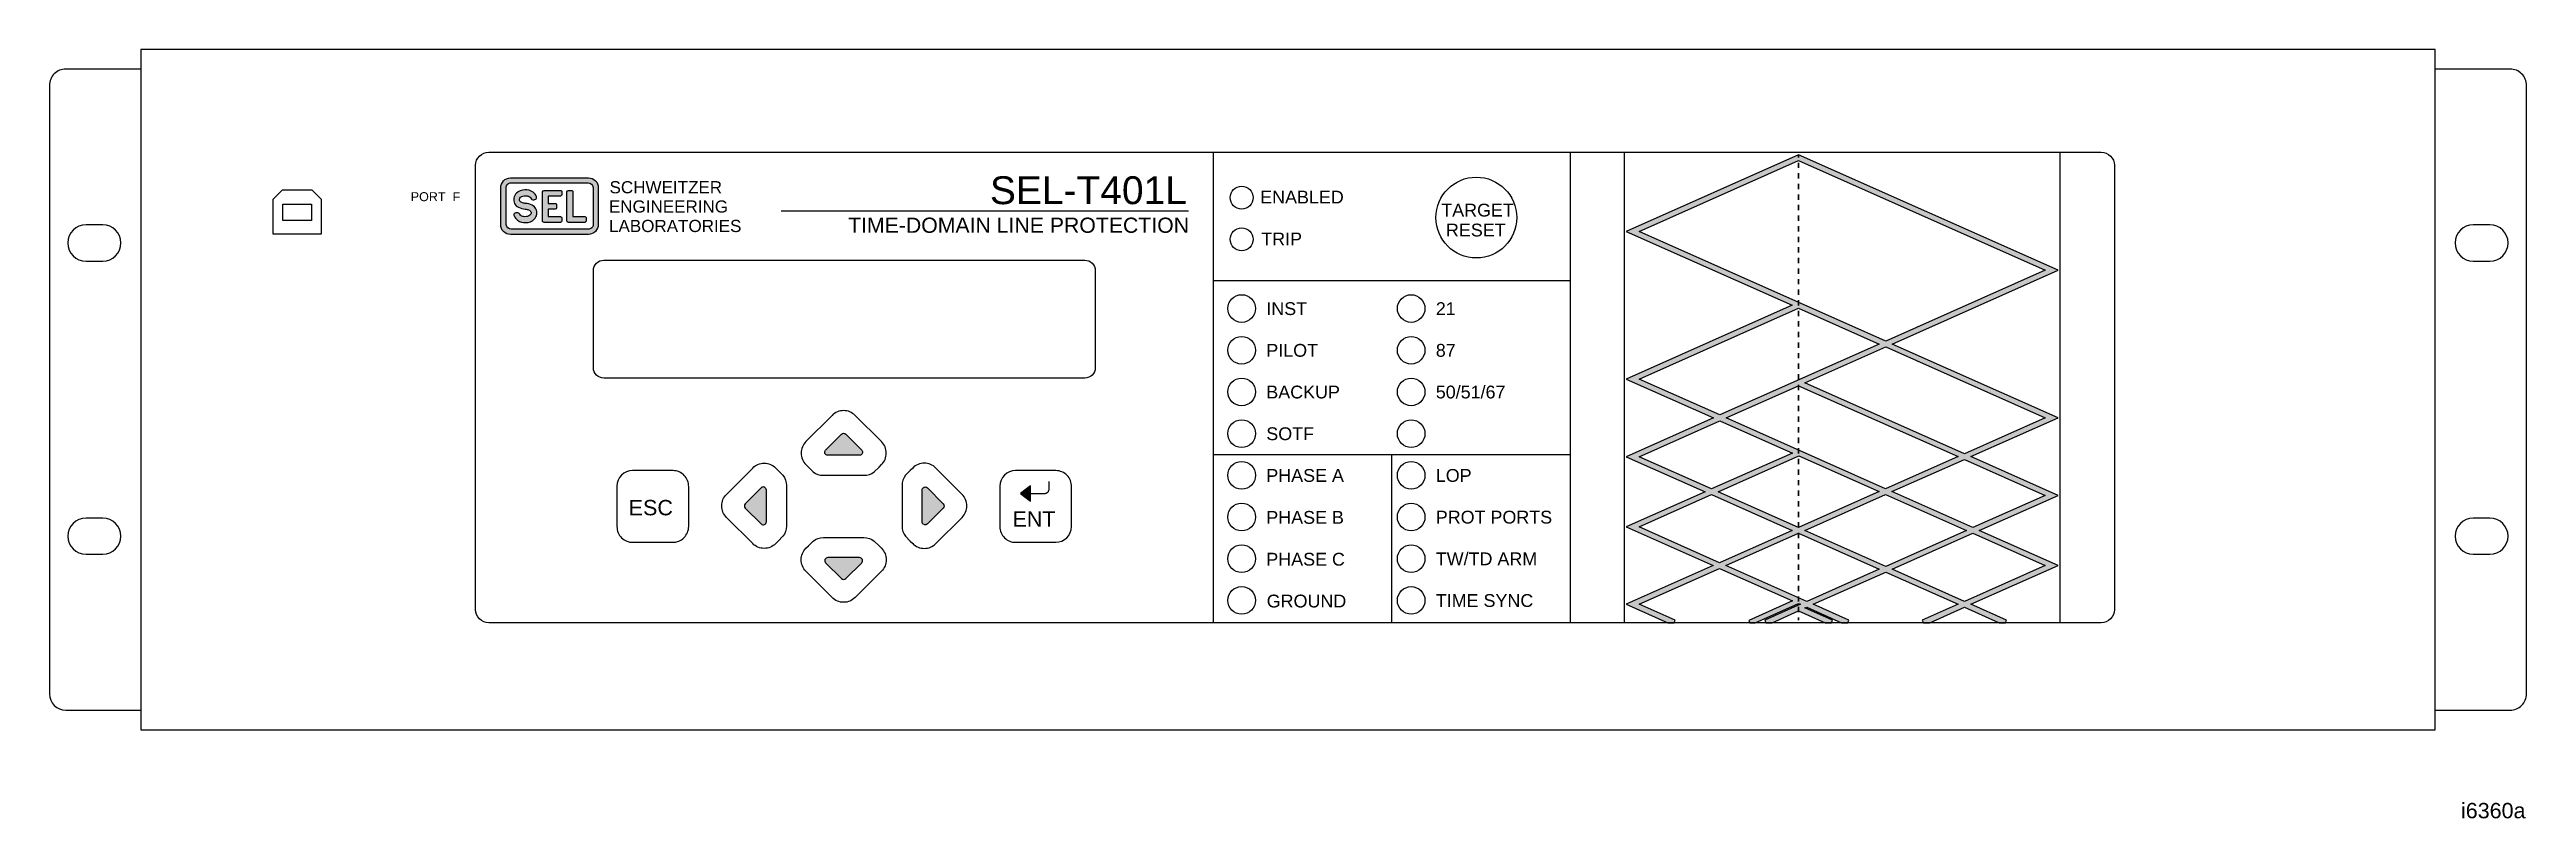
# Model space of a CAD drawing. Extents: x 2.5 to 21.5, y 5.7 to 11.6.
import ezdxf

# ---------------------------------------------------------------- set-up
doc = ezdxf.new("R2010")
doc.units = 0
doc.header["$MEASUREMENT"] = 0
doc.layers.get('0').update_dxf_attribs({"linetype": 'CONTINUOUS'})
doc.layers.add('DWG', color=7, linetype='CONTINUOUS')
doc.styles.add('ARIAL', font='arial.ttf')

msp = doc.modelspace()

# ---------------------------------------------------------------- hatches: boundary and pattern name
h = msp.add_hatch(color=7)
h.dxf.hatch_style = 1
h.paths.add_polyline_path([(17.909, 9.886), (15.919, 10.772), (14.597, 10.183), (15.87, 9.617), (14.597, 9.05), (15.266, 8.753), (14.597, 8.455), (15.203, 8.186), (14.597, 7.916), (15.264, 7.62), (14.597, 7.323), (14.915, 7.181), (14.964, 7.181), (14.972, 7.2), (14.696, 7.323), (15.313, 7.598), (15.872, 7.348), (15.537, 7.199), (15.545, 7.181), (15.586, 7.181), (15.917, 7.329), (15.933, 7.322), (15.659, 7.2), (15.667, 7.181), (15.716, 7.181), (15.919, 7.272), (16.122, 7.181), (16.171, 7.181), (16.179, 7.2), (15.968, 7.294), (15.982, 7.3), (16.247, 7.181), (16.297, 7.181), (16.305, 7.2), (16.031, 7.322), (16.587, 7.569), (17.143, 7.322), (16.868, 7.2), (16.876, 7.181), (16.926, 7.181), (17.192, 7.3), (17.458, 7.181), (17.507, 7.181), (17.515, 7.2), (17.241, 7.322), (17.909, 7.619), (17.305, 7.889), (17.909, 8.158), (17.24, 8.456), (17.909, 8.753), (16.637, 9.319)])
h.paths.add_polyline_path([(16.588, 9.341), (14.696, 10.183), (15.919, 10.728), (17.811, 9.886)], flags=16)
h.paths.add_polyline_path([(17.81, 8.753), (17.191, 8.478), (15.968, 9.022), (16.588, 9.298)], flags=16)
h.paths.add_polyline_path([(16.538, 9.319), (15.315, 8.775), (14.696, 9.05), (15.919, 9.595)], flags=16)
h.paths.add_polyline_path([(17.142, 8.456), (16.586, 8.208), (15.364, 8.753), (15.919, 9)], flags=16)
h.paths.add_polyline_path([(17.191, 8.434), (17.811, 8.158), (17.255, 7.911), (16.635, 8.187)], flags=16)
h.paths.add_polyline_path([(16.537, 8.187), (15.918, 7.911), (15.301, 8.186), (15.92, 8.461)], flags=16)
h.paths.add_polyline_path([(16.586, 8.165), (17.206, 7.889), (16.587, 7.613), (15.967, 7.889)], flags=16)
h.paths.add_polyline_path([(15.871, 8.483), (15.252, 8.208), (14.696, 8.455), (15.315, 8.731)], flags=16)
h.paths.add_polyline_path([(17.255, 7.867), (17.811, 7.619), (17.192, 7.344), (16.636, 7.591)], flags=16)
h.paths.add_polyline_path([(16.538, 7.591), (15.982, 7.343), (15.362, 7.62), (15.918, 7.867)], flags=16)
h.paths.add_polyline_path([(15.869, 7.889), (15.313, 7.641), (14.696, 7.916), (15.252, 8.164)], flags=16)
h = msp.add_hatch(color=256)
h.dxf.hatch_style = 1
h.paths.add_polyline_path([(6.712, 10.519, 0.41811), (6.636, 10.595), (6.038, 10.595, 0.404471), (5.963, 10.518), (5.963, 10.236, 0.41811), (6.038, 10.16), (6.636, 10.16, 0.404471), (6.712, 10.238)])
h.paths.add_polyline_path([(6.673, 10.237, -0.441125), (6.633, 10.201), (6.044, 10.201, -0.378768), (6.005, 10.236), (6.005, 10.519, -0.441125), (6.044, 10.556), (6.633, 10.556, -0.378768), (6.673, 10.521)], flags=16)
h.paths.add_polyline_path([(6.619, 10.285), (6.619, 10.265, -0.404134), (6.608, 10.253), (6.483, 10.253, -0.432614), (6.471, 10.266), (6.471, 10.487, -0.396049), (6.483, 10.499), (6.505, 10.499, -0.432614), (6.516, 10.487), (6.516, 10.297), (6.608, 10.297, -0.424366)], flags=0)
h.paths.add_polyline_path([(6.432, 10.285), (6.432, 10.265, -0.404134), (6.421, 10.253), (6.296, 10.253, -0.432614), (6.284, 10.266), (6.284, 10.487, -0.396049), (6.296, 10.499), (6.421, 10.499, -0.424366), (6.432, 10.487), (6.432, 10.467, -0.404134), (6.421, 10.455), (6.327, 10.455), (6.327, 10.398), (6.382, 10.398, -0.477137), (6.39, 10.388), (6.39, 10.365, -0.353971), (6.382, 10.354), (6.327, 10.354), (6.327, 10.297), (6.421, 10.297, -0.424366)], flags=0)
h.paths.add_polyline_path([(6.24, 10.315, -0.12608), (6.22, 10.277, -0.192116), (6.156, 10.251, -0.186266), (6.092, 10.27, -0.153081), (6.066, 10.303, -0.118457), (6.065, 10.315, -0.170757), (6.071, 10.323, -0.231613), (6.101, 10.325, -0.085557), (6.103, 10.323, -0.006668), (6.116, 10.308, 0.13415), (6.138, 10.297, 0.058363), (6.16, 10.297, 0.221111), (6.194, 10.316, 0.182747), (6.196, 10.331, 0.23043), (6.177, 10.349, 0.039737), (6.166, 10.353, 0.022201), (6.151, 10.355, -0.087668), (6.099, 10.369, -0.336344), (6.064, 10.439, -0.12608), (6.084, 10.477, -0.192116), (6.147, 10.503, -0.186266), (6.211, 10.484, -0.153081), (6.237, 10.451, -0.118457), (6.238, 10.439, -0.170757), (6.233, 10.431, -0.231613), (6.202, 10.429, -0.085557), (6.2, 10.431, -0.006668), (6.188, 10.446, 0.13415), (6.165, 10.457, 0.058363), (6.144, 10.457, 0.221111), (6.109, 10.438, 0.182747), (6.108, 10.423, 0.23043), (6.126, 10.405, 0.039737), (6.137, 10.401, 0.022201), (6.152, 10.399, -0.087668), (6.204, 10.385, -0.336344)], flags=0)
h = msp.add_hatch(color=256)
h.dxf.hatch_style = 1
h.paths.add_polyline_path([(6.204, 10.385, 0.087668), (6.152, 10.399, -0.022201), (6.137, 10.401, -0.039737), (6.126, 10.405, -0.23043), (6.108, 10.423, -0.182747), (6.109, 10.438, -0.221111), (6.144, 10.457, -0.058363), (6.165, 10.457, -0.13415), (6.188, 10.446, 0.006762), (6.2, 10.431, 0.078297), (6.202, 10.429, 0.231613), (6.233, 10.431, 0.170757), (6.238, 10.439, 0.118457), (6.237, 10.451, 0.153081), (6.211, 10.484, 0.186266), (6.147, 10.503, 0.192116), (6.084, 10.477, 0.12608), (6.064, 10.439, 0.336344), (6.099, 10.369, 0.087668), (6.151, 10.355, -0.022201), (6.166, 10.353, -0.039737), (6.177, 10.349, -0.23043), (6.196, 10.331, -0.182747), (6.194, 10.316, -0.221111), (6.16, 10.297, -0.058363), (6.138, 10.297, -0.13415), (6.116, 10.308, 0.006762), (6.103, 10.323, 0.078297), (6.101, 10.325, 0.231613), (6.071, 10.323, 0.170757), (6.065, 10.315, 0.118457), (6.066, 10.303, 0.153081), (6.092, 10.27, 0.186266), (6.156, 10.251, 0.192116), (6.22, 10.277, 0.12608), (6.24, 10.315, 0.336344)])
h = msp.add_hatch(color=256)
h.dxf.hatch_style = 1
h.paths.add_polyline_path([(6.39, 10.388, 0.477137), (6.382, 10.398), (6.327, 10.398), (6.327, 10.455), (6.421, 10.455, 0.404134), (6.432, 10.467), (6.432, 10.487, 0.424366), (6.421, 10.499), (6.296, 10.499, 0.396049), (6.284, 10.487), (6.284, 10.266, 0.432614), (6.296, 10.253), (6.421, 10.253, 0.404134), (6.432, 10.265), (6.432, 10.285, 0.424366), (6.421, 10.297), (6.327, 10.297), (6.327, 10.354), (6.382, 10.354, 0.353971), (6.39, 10.365)])
h = msp.add_hatch(color=256)
h.dxf.hatch_style = 1
h.paths.add_polyline_path([(6.516, 10.487, 0.432614), (6.505, 10.499), (6.483, 10.499, 0.396049), (6.471, 10.487), (6.471, 10.266, 0.432614), (6.483, 10.253), (6.608, 10.253, 0.404134), (6.619, 10.265), (6.619, 10.285, 0.424366), (6.608, 10.297), (6.516, 10.297)])
h = msp.add_hatch(color=256)
h.dxf.hatch_style = 1
h.paths.add_polyline_path([(8.61, 8.628, 0.414214), (8.576, 8.627), (8.455, 8.506, 0.668182), (8.473, 8.466), (8.715, 8.466, 0.668176), (8.732, 8.506)])
h = msp.add_hatch(color=256)
h.dxf.hatch_style = 1
h.paths.add_polyline_path([(8.001, 8.199, 0.668176), (7.961, 8.216), (7.839, 8.094, 0.414214), (7.84, 8.06), (7.961, 7.939, 0.668182), (8.001, 7.957)])
h = msp.add_hatch(color=256)
h.dxf.hatch_style = 1
h.paths.add_polyline_path([(9.357, 8.095), (9.236, 8.216, 0.668182), (9.196, 8.199), (9.196, 7.956, 0.668176), (9.236, 7.94), (9.358, 8.061, 0.414214)])
h = msp.add_hatch(color=256)
h.dxf.hatch_style = 1
h.paths.add_polyline_path([(10.026, 8.231), (9.951, 8.173), (10.026, 8.114)])
h = msp.add_hatch(color=256)
h.dxf.hatch_style = 1
h.paths.add_polyline_path([(8.732, 7.64, 0.668182), (8.715, 7.681), (8.472, 7.681, 0.668176), (8.456, 7.64), (8.577, 7.519, 0.414214), (8.611, 7.519)])

# ---------------------------------------------------------------- linework, layer by layer
for p, q in [((11.427, 8.472), (14.167, 8.472)), ((12.797, 8.472), (12.797, 7.181))]:
    msp.add_line(p, q)
msp.add_lwpolyline([(3.202, 11.43), (2.627, 11.43, 0.414214), (2.502, 11.305), (2.502, 6.635, 0.414213), (2.627, 6.51), (3.202, 6.51)], format="xyb")
at = {"color": 7, "linetype": 'CONTINUOUS'}
msp.add_lwpolyline([(3.202, 6.36), (20.802, 6.36), (20.802, 11.58), (3.202, 11.58)], close=True, dxfattribs=at)
msp.add_lwpolyline([(20.802, 6.51), (21.377, 6.51, 0.414716), (21.502, 6.635), (21.502, 11.305, 0.414214), (21.377, 11.43), (20.802, 11.43)], format="xyb", dxfattribs=at)
for points in [[(5.871, 10.791), (18.241, 10.791, -0.414214), (18.341, 10.691), (18.341, 7.281, -0.414214), (18.241, 7.181), (5.871, 7.181, -0.414214), (5.771, 7.281), (5.771, 10.691, -0.414214)], [(6.038, 10.595), (6.636, 10.595, -0.41811), (6.712, 10.519), (6.712, 10.238, -0.404471), (6.636, 10.16), (6.038, 10.16, -0.41811), (5.963, 10.236), (5.963, 10.518, -0.404471)], [(6.044, 10.556), (6.633, 10.556, -0.378768), (6.673, 10.521), (6.673, 10.237, -0.441125), (6.633, 10.201), (6.044, 10.201, -0.378768), (6.005, 10.236), (6.005, 10.519, -0.441125)], [(6.147, 10.503, 0.192116), (6.084, 10.477, 0.12608), (6.064, 10.439, 0.336344), (6.099, 10.369, 0.087668), (6.151, 10.355, -0.022201), (6.166, 10.353, -0.039737), (6.177, 10.349, -0.23043), (6.196, 10.331, -0.182747), (6.194, 10.316, -0.221111), (6.16, 10.297, -0.058363), (6.138, 10.297, -0.13415), (6.116, 10.308, 0.006668), (6.103, 10.323, 0.085557), (6.101, 10.325, 0.231613), (6.071, 10.323, 0.170757), (6.065, 10.315, 0.118457), (6.066, 10.303, 0.153081), (6.092, 10.27, 0.186266), (6.156, 10.251, 0.192116), (6.22, 10.277, 0.12608), (6.24, 10.315, 0.336344), (6.204, 10.385, 0.087668), (6.152, 10.399, -0.022201), (6.137, 10.401, -0.039737), (6.126, 10.405, -0.23043), (6.108, 10.423, -0.182747), (6.109, 10.438, -0.221111), (6.144, 10.457, -0.058363), (6.165, 10.457, -0.13415), (6.188, 10.446, 0.006668), (6.2, 10.431, 0.085557), (6.202, 10.429, 0.231613), (6.233, 10.431, 0.170757), (6.238, 10.439, 0.118457), (6.237, 10.451, 0.153081), (6.211, 10.484, 0.186266)], [(6.296, 10.499), (6.421, 10.499, -0.424366), (6.432, 10.487), (6.432, 10.467, -0.404134), (6.421, 10.455), (6.327, 10.455), (6.327, 10.398), (6.382, 10.398, -0.477137), (6.39, 10.388), (6.39, 10.365, -0.353971), (6.382, 10.354), (6.327, 10.354), (6.327, 10.297), (6.421, 10.297, -0.424366), (6.432, 10.285), (6.432, 10.265, -0.404134), (6.421, 10.253), (6.296, 10.253, -0.432614), (6.284, 10.266), (6.284, 10.487, -0.396049)], [(6.483, 10.499), (6.505, 10.499, -0.432614), (6.516, 10.487), (6.516, 10.297), (6.608, 10.297, -0.424366), (6.619, 10.285), (6.619, 10.265, -0.404134), (6.608, 10.253), (6.483, 10.253, -0.432614), (6.471, 10.266), (6.471, 10.487, -0.396049)], [(6.754, 9.963), (10.444, 9.963, -0.414214), (10.524, 9.883), (10.524, 9.138, -0.414214), (10.444, 9.058), (6.754, 9.058, -0.414214), (6.674, 9.138), (6.674, 9.883, -0.414214)], [(8.749, 8.312, 0.176539), (8.828, 8.339), (8.865, 8.375), (8.884, 8.394, 0.414214), (8.884, 8.571), (8.682, 8.772, 0.414214), (8.505, 8.772), (8.304, 8.571, 0.414214), (8.304, 8.394), (8.323, 8.375), (8.36, 8.339, 0.176539), (8.438, 8.312)], [(8.61, 8.628), (8.732, 8.506, -0.66386), (8.715, 8.466), (8.472, 8.466, -0.66386), (8.455, 8.506), (8.577, 8.628, -0.408376)], [(8.155, 7.922, -0.176539), (8.128, 7.844), (8.092, 7.807), (8.073, 7.788, -0.414214), (7.896, 7.788), (7.695, 7.989, -0.414214), (7.695, 8.166), (7.896, 8.368, -0.414214), (8.073, 8.368), (8.092, 8.349), (8.128, 8.312, -0.176539), (8.155, 8.233)], [(9.042, 7.922, 0.176539), (9.069, 7.844), (9.105, 7.807), (9.124, 7.788, 0.414214), (9.301, 7.788), (9.502, 7.989, 0.414214), (9.502, 8.166), (9.301, 8.368, 0.414214), (9.124, 8.368), (9.105, 8.349), (9.069, 8.312, 0.176539), (9.042, 8.233)], [(6.855, 8.228), (6.855, 7.918, 0.416163), (6.976, 7.798), (7.283, 7.798, 0.414214), (7.405, 7.919), (7.405, 8.225, 0.420596), (7.285, 8.348), (6.975, 8.348, 0.413573)], [(7.839, 8.061), (7.961, 7.939, 0.66386), (8.001, 7.956), (8.001, 8.199, 0.66386), (7.961, 8.216), (7.839, 8.094, 0.408376)], [(9.358, 8.061), (9.236, 7.939, -0.66386), (9.196, 7.956), (9.196, 8.199, -0.66386), (9.236, 8.216), (9.358, 8.094, -0.408376)], [(10.342, 7.919), (10.342, 8.225, 0.419768), (10.222, 8.348), (9.913, 8.348, 0.41396), (9.792, 8.228), (9.792, 7.918, 0.417042), (9.914, 7.798), (10.221, 7.798, 0.412839)], [(8.749, 7.834, -0.176539), (8.828, 7.807), (8.865, 7.771), (8.884, 7.752, -0.414214), (8.884, 7.576), (8.682, 7.374, -0.414214), (8.505, 7.374), (8.304, 7.576, -0.414214), (8.304, 7.752), (8.323, 7.771), (8.36, 7.807, -0.176539), (8.438, 7.834)], [(8.61, 7.519), (8.732, 7.64, 0.66386), (8.715, 7.681), (8.472, 7.681, 0.66386), (8.455, 7.64), (8.577, 7.519, 0.408376)]]:
    msp.add_lwpolyline(points, format="xyb", close=True)
for points in [[(11.427, 10.788), (11.427, 7.181)], [(14.167, 10.788), (14.167, 7.181)], [(14.582, 10.788), (14.582, 7.181)], [(14.582, 10.788), (14.582, 7.181)], [(17.507, 7.181), (17.515, 7.2), (17.241, 7.322), (17.909, 7.619), (17.305, 7.889), (17.909, 8.158), (17.24, 8.456), (17.909, 8.753), (16.637, 9.319), (17.909, 9.886), (15.919, 10.772), (14.597, 10.183), (15.87, 9.617), (14.597, 9.05), (15.266, 8.753), (14.597, 8.455), (15.203, 8.186), (14.597, 7.916), (15.264, 7.62), (14.597, 7.323), (14.915, 7.181), (14.964, 7.181), (14.972, 7.2), (14.696, 7.323), (15.313, 7.598), (15.872, 7.348), (15.537, 7.199), (15.545, 7.181), (15.586, 7.181), (15.917, 7.329), (15.933, 7.322), (15.659, 7.2), (15.667, 7.181), (15.716, 7.181), (15.919, 7.272), (16.122, 7.181), (16.171, 7.181), (16.179, 7.2), (15.968, 7.294), (15.982, 7.3), (16.247, 7.181), (16.297, 7.181), (16.305, 7.2), (16.031, 7.322), (16.587, 7.569), (17.143, 7.322), (16.868, 7.2), (16.876, 7.181), (16.926, 7.181), (17.192, 7.3), (17.458, 7.181), (17.507, 7.181), (17.515, 7.2), (17.241, 7.322), (17.909, 7.619)], [(15.919, 10.728), (17.811, 9.886), (16.588, 9.341), (14.696, 10.183), (15.919, 10.728)], [(15.919, 10.772), (15.919, 10.752), (15.919, 10.752), (15.919, 10.772)], [(15.919, 10.711), (15.919, 10.671), (15.919, 10.671), (15.919, 10.711)], [(17.924, 10.788), (17.924, 7.181)], [(17.924, 10.788), (17.924, 7.181)], [(4.217, 10.162), (4.217, 10.431), (4.29, 10.503), (4.515, 10.503), (4.587, 10.431), (4.587, 10.162), (4.217, 10.162)], [(15.919, 10.63), (15.919, 10.589), (15.919, 10.589), (15.919, 10.63)], [(15.919, 10.549), (15.919, 10.508), (15.919, 10.508), (15.919, 10.549)], [(15.919, 10.468), (15.919, 10.427), (15.919, 10.427), (15.919, 10.468)], [(11.238, 10.338), (8.114, 10.338)], [(15.919, 10.387), (15.919, 10.346), (15.919, 10.346), (15.919, 10.387)], [(15.919, 10.305), (15.919, 10.265), (15.919, 10.265), (15.919, 10.305)], [(15.919, 10.224), (15.919, 10.184), (15.919, 10.184), (15.919, 10.224)], [(15.919, 10.143), (15.919, 10.102), (15.919, 10.102), (15.919, 10.143)], [(15.919, 10.062), (15.919, 10.021), (15.919, 10.021), (15.919, 10.062)], [(15.919, 9.981), (15.919, 9.94), (15.919, 9.94), (15.919, 9.981)], [(15.919, 9.9), (15.919, 9.859), (15.919, 9.859), (15.919, 9.9)], [(11.427, 9.806), (14.167, 9.806)], [(15.919, 9.818), (15.919, 9.778), (15.919, 9.778), (15.919, 9.818)], [(15.919, 9.737), (15.919, 9.697), (15.919, 9.697), (15.919, 9.737)], [(14.696, 9.05), (15.919, 9.595), (16.538, 9.319), (15.315, 8.775), (14.696, 9.05)], [(15.919, 9.656), (15.919, 9.615), (15.919, 9.615), (15.919, 9.656)], [(15.919, 9.575), (15.919, 9.534), (15.919, 9.534), (15.919, 9.575)], [(15.919, 9.494), (15.919, 9.453), (15.919, 9.453), (15.919, 9.494)], [(15.919, 9.413), (15.919, 9.372), (15.919, 9.372), (15.919, 9.413)], [(15.919, 9.331), (15.919, 9.291), (15.919, 9.291), (15.919, 9.331)], [(15.919, 9.25), (15.919, 9.21), (15.919, 9.21), (15.919, 9.25)], [(15.919, 9.169), (15.919, 9.128), (15.919, 9.128), (15.919, 9.169)], [(17.81, 8.753), (17.191, 8.478), (15.968, 9.022), (16.588, 9.298), (17.81, 8.753)], [(15.919, 9), (17.142, 8.456), (16.586, 8.208), (15.364, 8.753), (15.919, 9)], [(15.919, 9.088), (15.919, 9.047), (15.919, 9.047), (15.919, 9.088)], [(15.919, 9.007), (15.919, 8.966), (15.919, 8.966), (15.919, 9.007)], [(15.919, 8.926), (15.919, 8.885), (15.919, 8.885), (15.919, 8.926)], [(15.919, 8.844), (15.919, 8.804), (15.919, 8.804), (15.919, 8.844)], [(15.919, 8.763), (15.919, 8.723), (15.919, 8.723), (15.919, 8.763)], [(14.696, 8.455), (15.315, 8.731), (15.871, 8.483), (15.252, 8.208), (14.696, 8.455)], [(15.919, 8.682), (15.919, 8.641), (15.919, 8.641), (15.919, 8.682)], [(15.919, 8.601), (15.919, 8.56), (15.919, 8.56), (15.919, 8.601)], [(16.537, 8.187), (15.918, 7.911), (15.301, 8.186), (15.92, 8.461), (16.537, 8.187)], [(15.919, 8.52), (15.919, 8.479), (15.919, 8.479), (15.919, 8.52)], [(15.919, 8.439), (15.919, 8.398), (15.919, 8.398), (15.919, 8.439)], [(17.811, 8.158), (17.255, 7.911), (16.635, 8.187), (17.191, 8.434), (17.811, 8.158)], [(9.951, 8.173), (10.026, 8.114), (10.026, 8.231), (9.951, 8.173)], [(10.026, 8.173), (10.135, 8.173), (10.137, 8.173), (10.14, 8.173), (10.144, 8.174), (10.147, 8.174), (10.15, 8.176), (10.153, 8.177), (10.156, 8.179), (10.158, 8.181), (10.161, 8.184), (10.163, 8.186), (10.165, 8.189), (10.166, 8.192), (10.167, 8.195), (10.168, 8.198), (10.169, 8.202), (10.169, 8.205), (10.169, 8.207), (10.169, 8.265)], [(15.919, 8.357), (15.919, 8.317), (15.919, 8.317), (15.919, 8.357)], [(15.919, 8.276), (15.919, 8.236), (15.919, 8.236), (15.919, 8.276)], [(15.919, 8.195), (15.919, 8.154), (15.919, 8.154), (15.919, 8.195)], [(14.696, 7.916), (15.252, 8.164), (15.869, 7.889), (15.313, 7.641), (14.696, 7.916)], [(15.919, 8.114), (15.919, 8.073), (15.919, 8.073), (15.919, 8.114)], [(15.919, 8.033), (15.919, 7.992), (15.919, 7.992), (15.919, 8.033)], [(16.586, 8.165), (17.206, 7.889), (16.587, 7.613), (15.967, 7.889), (16.586, 8.165)], [(15.982, 7.343), (15.362, 7.62), (15.918, 7.867), (16.538, 7.591), (15.982, 7.343)], [(15.919, 7.952), (15.919, 7.911), (15.919, 7.911), (15.919, 7.952)], [(15.919, 7.87), (15.919, 7.83), (15.919, 7.83), (15.919, 7.87)], [(16.636, 7.591), (17.255, 7.867), (17.811, 7.619), (17.192, 7.344), (16.636, 7.591)], [(15.919, 7.789), (15.919, 7.749), (15.919, 7.749), (15.919, 7.789)], [(15.919, 7.708), (15.919, 7.667), (15.919, 7.667), (15.919, 7.708)], [(15.919, 7.627), (15.919, 7.586), (15.919, 7.586), (15.919, 7.627)], [(15.919, 7.546), (15.919, 7.505), (15.919, 7.505), (15.919, 7.546)], [(15.919, 7.465), (15.919, 7.424), (15.919, 7.424), (15.919, 7.465)], [(15.919, 7.383), (15.919, 7.343), (15.919, 7.343), (15.919, 7.383)], [(15.919, 7.302), (15.919, 7.262), (15.919, 7.262), (15.919, 7.302)], [(15.919, 7.222), (15.919, 7.201), (15.919, 7.201), (15.919, 7.222)]]:
    msp.add_lwpolyline(points)
msp.add_lwpolyline([(4.292, 10.392), (4.513, 10.392), (4.513, 10.267), (4.292, 10.267)], close=True)
for points in [[(2.782, 9.956), (2.91, 9.956, 1), (2.91, 10.234), (2.782, 10.234, 1)], [(21.094, 9.956), (21.222, 9.956, 1), (21.222, 10.234), (21.094, 10.234, 1)], [(2.782, 7.706), (2.91, 7.706, 1), (2.91, 7.984), (2.782, 7.984, 1)], [(21.094, 7.706), (21.222, 7.706, 1), (21.222, 7.984), (21.094, 7.984, 1)]]:
    msp.add_lwpolyline(points, format="xyb", close=True, dxfattribs=at)
for centre, radius in [((11.647, 10.443), 0.0875), ((13.447, 10.29), 0.31), ((11.647, 10.123), 0.0875), ((11.647, 9.592), 0.106), ((12.947, 9.592), 0.106), ((11.647, 9.272), 0.106), ((12.947, 9.272), 0.106), ((11.647, 8.952), 0.106), ((12.947, 8.952), 0.106), ((11.647, 8.632), 0.106), ((12.947, 8.632), 0.106), ((11.647, 8.312), 0.106), ((12.947, 8.312), 0.106), ((11.647, 7.992), 0.106), ((12.947, 7.992), 0.106), ((11.647, 7.672), 0.106), ((12.947, 7.672), 0.106), ((11.647, 7.352), 0.106), ((12.947, 7.352), 0.106)]:
    msp.add_circle(centre, radius)

# ---------------------------------------------------------------- texts
at = {"style": 'ARIAL'}
for s, height, p in [('PORT  F', 0.0688, (5.273, 10.416)), ('SCHWEITZER', 0.0935, (6.798, 10.476)), ('SEL-T401L', 0.2138, (9.716, 10.393)), ('ENABLED', 0.0983, (11.789, 10.398)), ('ENGINEERING', 0.09347, (6.793, 10.328)), ('LABORATORIES', 0.09347, (6.794, 10.179)), ('TIME-DOMAIN LINE PROTECTION', 0.1166, (8.628, 10.173)), ('TARGET', 0.0983, (13.178, 10.298)), ('TRIP', 0.0983, (11.797, 10.077)), ('RESET', 0.0983, (13.214, 10.145)), ('INST', 0.0983, (11.836, 9.542)), ('21', 0.0983, (13.136, 9.542)), ('PILOT', 0.0983, (11.836, 9.222)), ('87', 0.0983, (13.136, 9.222)), ('BACKUP', 0.0983, (11.836, 8.902)), ('50/51/67', 0.0983, (13.136, 8.902)), ('SOTF', 0.0983, (11.836, 8.582)), ('PHASE A', 0.0983, (11.836, 8.262)), ('LOP', 0.0983, (13.136, 8.262)), ('ESC', 0.118, (6.945, 8.005)), ('ENT', 0.118, (9.889, 7.918)), ('PHASE B', 0.0983, (11.836, 7.94)), ('PROT PORTS', 0.0983, (13.136, 7.942)), ('PHASE C', 0.0983, (11.836, 7.619)), ('TW/TD ARM', 0.0983, (13.136, 7.622)), ('GROUND', 0.0983, (11.839, 7.298)), ('TIME SYNC', 0.0983, (13.136, 7.302))]:
    msp.add_text(s, height=height, dxfattribs=at).set_placement(p)
at = {"layer": 'DWG', "style": 'ARIAL'}
msp.add_text('i6360a', height=0.118, dxfattribs=at).set_placement((21, 5.68))

doc.saveas('drawing.dxf')
